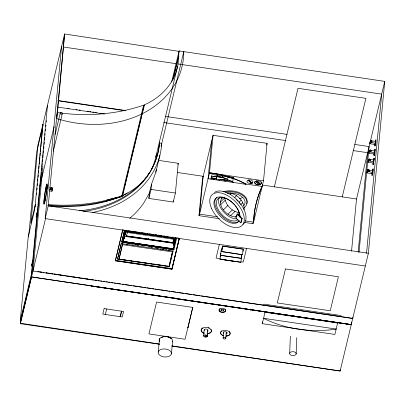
<?xml version="1.0" encoding="UTF-8"?>
<svg xmlns="http://www.w3.org/2000/svg" width="405" height="405" viewBox="0 0 405 405"><rect width="100%" height="100%" fill="white"/><g stroke="black" fill="none" stroke-linecap="round" stroke-linejoin="round"><path stroke-width="0.61" d="M124.573 238.155L124.208 238.099C124.396 237.781 123.738 239.147 124.522 238.368L124.588 238.034L124.482 238.763L124.872 235.037L125.454 233.457L125.125 233.407L124.507 234.981L124.861 235.032L124.548 234.976L125.125 233.407M174.023 244.843L173.998 245.091M289.707 353.271L290.339 336.266M296.161 353.985A3.265 1.959 2.1 0 0 291.721 351.778A3.265 1.959 2.1 0 0 290.917 355.119A3.265 1.959 2.1 0 0 296.161 353.985L296.774 337.608M373.319 163.828L373.334 164.805L374.311 158.218L372.97 164.749L373.02 163.088M373.962 159.14L373.947 158.163L373.506 159.793M374.185 154.816C374.088 159.514 376.149 144.357 374.736 150.837M47.223 186.639L47.213 185.632L46.231 192.218L47.157 187.328M178.995 51.369L64.613 33.98L38.004 144.798L30.866 223.327L35.422 204.363M36.516 194.344L36.627 193.089M36.916 189.945L37.088 188.062M37.316 185.551L37.483 183.662M37.716 181.151L37.883 179.268M38.055 177.38L38.283 174.869M38.455 172.986L38.683 170.47M38.855 168.586L39.083 166.075M39.255 164.187L39.482 161.676M39.599 160.421L39.882 157.277M39.999 156.021L40.282 152.882M40.399 151.627L40.682 148.483M40.799 147.228L42.854 124.608L43.219 124.664M179.319 238.464L171.943 269.198L115.359 260.82L122.786 229.6M173.168 250.781L169.401 266.657L117.551 259.139L117.577 258.851L126.325 260.116M119.05 259.129L122.609 243.769L119.05 259.129L169.077 266.379L172.631 251.019L169.077 266.379M117.551 259.139L121.318 243.268L117.723 258.248M121.713 242.109L124.345 231.139L176.56 238.702L176.585 238.413L173.927 249.677L121.713 242.109L124.37 230.845M122.938 242.332L125.444 231.361L175.831 238.661L175.755 239.542L173.33 249.632L122.938 242.332L125.444 231.361L124.441 234.06M173.33 249.632L174.211 245.415M171.943 269.198L179.233 238.418M173.927 249.677L173.953 249.384M50.691 189.494L50.807 188.203L51.41 187.454L51.921 187.53L52.412 188.441L52.296 189.727L50.691 189.494L51.41 187.454M52.296 189.727L51.921 187.53M372.478 172.388L372.646 170.632L367.537 169.877L367.051 172.95L372.165 173.704L372.478 172.388L367.391 171.386L367.512 170.095L368.449 169.69L368.96 169.766L368.995 171.619L368.96 169.766M373.526 161.727L373.693 159.97L368.58 159.211L368.099 162.284L373.207 163.043L373.526 161.727L368.439 160.719L368.56 159.433L369.497 159.028L370.008 159.104L370.043 160.957L370.008 159.104M374.392 152.71L374.559 150.954L369.451 150.199L368.965 153.272L374.078 154.027L374.392 152.71L369.304 151.708L369.426 150.417L370.362 150.017L370.874 150.088L370.909 151.941L370.874 150.088M370.221 142.165L370.337 140.879L371.279 140.474L371.785 140.55L371.825 142.403L370.221 142.165L371.279 140.474M367.391 171.386L368.449 169.69M368.439 160.719L369.497 159.028M369.304 151.708L370.362 150.017M371.825 142.403L371.785 140.55M337.694 322.562L334.879 334.429L262.288 323.681L262.46 321.884M373.886 154.077C373.613 159.661 375.729 145.284 374.372 150.781M374.797 144.534C374.524 150.118 376.645 135.741 375.288 141.244M20.25 320.841L31.367 274.539L31.732 274.59L20.614 320.897L20.25 320.841L28.309 236.221L34.106 212.083L35.032 206.697L42.854 124.608M159.6 344.291L20.351 323.676L20.614 320.897M28.735 235.649L36.739 151.657L43.072 125.277M31.975 265.614L33.088 260.273L32.719 260.218L31.555 266.146L32.552 261.974L32.921 262.03L32.491 263.817M31.367 274.539L47.491 105.3M41.482 172.221L31.509 276.934L20.351 323.676M41.604 170.966L41.902 167.822M42.024 166.566L42.322 163.428M42.439 162.172L42.682 159.661M42.859 157.773L43.158 154.634M43.279 153.379L43.517 150.868M43.699 148.984L43.937 146.468M44.115 144.585L44.358 142.074M44.535 140.191L44.773 137.68M45.016 135.164L45.132 133.908M45.431 130.769L45.552 129.514M45.851 126.37L45.973 125.115M46.271 121.976L46.388 120.72M42.925 166.44L32.952 271.092L352.725 318.436L352.846 317.176M365.315 265.999L45.178 218.604L61.55 46.732L61.914 46.783M45.178 218.604L48.236 205.856L64.613 33.98L56.913 118.655A101.047 80.058 13.5 0 0 183.784 51.627L161.038 146.367M49.521 190.907L51.951 191.266L52.437 188.193L49.683 187.783M51.951 191.266L52.437 188.193M123.186 242.119L123.277 241.491L172.196 248.731L172.155 249.141L123.186 242.119L172.155 249.141M124.158 238.312L124.446 235.604M124.522 238.368L124.831 235.143L125.454 233.457M158.33 160.34L178.23 163.286L175.4 193.033L173.239 202.029L148.858 198.42L149.475 191.894M148.858 198.42L151.014 189.424L151.516 184.153L155.834 172.201L159.889 155.307M173.143 79.071L178.58 56.416L179.101 50.934L384.75 81.38L368.378 253.252L351.257 324.572L90.983 286.036L176.099 298.293M158.239 352.006L159.519 338.56M173.239 202.029L173.355 200.789M172.105 249.358L172.196 248.731M174.003 244.559L174.256 241.876L174.919 240.19L175.249 240.241L175.38 239.193L175.051 239.142M173.937 245.177L173.927 245.47L174.297 241.765L174.919 240.19M171.381 353.95A6.657 4.035 5.4 0 0 162.344 349.069A6.657 4.035 5.4 0 0 160.704 355.914A6.657 4.035 5.4 0 0 171.381 353.95L172.601 341.116M187.996 327.093L187.93 327.797L192.724 307.4L156.583 302.049L148.934 333.917L185.075 339.268L192.805 307.228M219.475 218.71L198.982 215.673L202.409 179.658L213.055 135.331L267.077 143.329L263.508 180.812L253.591 222.117L245.516 220.922M217.576 216.786L199.564 214.118L203.138 176.641L202.773 176.585M233.584 177.42L232.662 181.445L211.121 178.256L212.017 174.525L233.553 177.714L233.584 177.42L228.106 176.61L228.076 176.904L234.895 178.899A67.458 40.905 5.4 0 1 245.997 184.042L245.972 184.331L208.104 178.727L211.704 140.955M208.104 178.727L209.456 173.102L213.055 135.331M211.121 178.256L211.152 177.962L216.295 178.721L216.948 176.418L215.541 176.398A16.428 9.958 5.4 0 0 214.144 176.448M232.662 181.445A11.953 7.244 5.4 0 1 227.463 179.445A16.023 9.715 5.4 0 0 211.405 177.071L211.435 176.777M216.948 176.418L216.265 179.015L216.847 176.418A13.461 8.161 5.4 0 1 218.7 176.524M222.618 176.094L222.284 177.486A13.461 8.161 5.4 0 0 216.822 176.707L216.847 176.418M221.834 179.187L221.722 179.825M228.076 176.904L227.18 180.63L224.006 179.562L220.553 179.653L222.831 179.456L222.861 179.162M227.18 180.63L223.449 179.197M248.133 180.417L248.832 179.936A2.956 1.792 5.4 0 1 252.29 180.736A2.956 1.792 5.4 0 1 252.244 182.928A11.229 6.809 5.4 0 1 248.832 179.936L248.807 180.23A11.229 6.809 5.4 0 0 252.219 183.217L250.994 183.703A11.335 6.875 5.4 0 0 248.133 180.417L248.807 180.23M250.994 183.703L251.692 183.222M252.219 183.217L252.274 182.635M244.311 222.385L253.003 223.671L253.125 222.431M253.732 220.654L253.849 219.414M261.022 181.85A3.331 2.02 5.4 0 1 260.263 184.224L259.519 184.771A3.331 2.02 5.4 0 1 255.282 183.845A3.331 2.02 5.4 0 1 255.823 181.227L256.537 180.974A3.331 2.02 5.4 0 1 260.774 181.901A3.331 2.02 5.4 0 1 260.233 184.518A14.909 9.042 5.4 0 0 256.537 180.974M253.591 222.117A245.455 148.832 5.4 0 1 262.156 186.432L262.187 186.138A245.455 148.832 5.4 0 0 256.223 203.118M262.248 185.52L262.364 184.28M250.579 310.336L250.695 309.091M340.24 369.816L340.124 371.02L172.014 346.128M351.54 251.181L356.511 198.997L384.75 81.38M351.494 322.051L351.241 324.719L340.124 371.02L171.811 345.865M358.152 252.168L367.629 152.695L353.368 150.584M359.022 252.33L369.102 146.564L354.841 144.453M369.876 143.729L370.362 140.656L375.47 141.416L375.303 143.173L374.99 144.489L369.876 143.729L370.362 140.656M367.537 169.877L367.051 172.95M368.58 159.211L368.099 162.284M369.451 150.199L368.965 153.272M372.165 173.704L372.276 172.535M373.263 162.456L373.587 160.405M374.078 154.027L374.245 152.27M374.99 144.489L375.101 143.319M366.515 253.409L381.687 94.127L177.795 63.939M203.624 336.003L204.221 329.857M207.157 336.19L207.451 333.183M207.568 331.978L207.745 330.171M207.274 336.363A1.848 1.124 5.6 0 0 204.859 334.935A1.848 1.124 5.6 0 0 204.257 336.813A1.848 1.124 5.6 0 0 207.274 336.363L207.871 330.217M221.064 310.665L221.383 309.349L223.57 309.673L223.256 310.989L221.064 310.665L221.181 309.491M223.256 310.989L223.368 309.82M223.114 337.952L223.722 331.71M225.793 338.408A1.367 0.83 5.6 0 0 223.99 337.37A1.367 0.83 5.6 0 0 223.58 338.762A1.367 0.83 5.6 0 0 225.793 338.408L226.4 332.161M236.849 216.771C228.379 218.224 215.197 204.915 222.699 197.291M244.078 209.749C244.909 201.725 237.426 194.137 229.782 192.962M372.068 172.955C371.248 182.26 374.038 163.423 372.458 170.459M148.473 238.722L148.448 239.193M126.249 235.907L172.798 242.656L174.064 239.031M127.676 232.09L126.132 236.216L173.234 243.046L173.32 242.347M174.707 241.233L174.626 241.932L174.256 241.876M174.297 241.765L174.656 241.82L175.38 239.193L174.656 241.82L174.368 244.944L174.003 244.888M123.778 238.337C123.707 239.299 123.905 237.284 123.839 238.251M174.474 240.717L174.342 241.765L174.666 241.81L175.38 239.193M174.302 245.227L174.277 245.546L174.358 244.893M155.834 172.201L156.3 169.214M373.233 161.438L373.364 160.588M241.785 254.629L241.183 258.38L220.376 255.297L221.297 249.834M241.309 256.77L241.704 256.699L240.793 262.268L219.986 259.185L220.907 253.722M242.833 251.363L243.359 249.166L242.448 254.735L221.631 251.551L222.553 246.088L243.359 249.166L222.553 246.088L221.763 249.379M221.641 251.657L222.558 246.194M241.476 256.066L241.785 254.436M262.288 323.681L265.103 311.815M39.832 185.991L54.093 126.593M56.442 116.797L57.475 112.509L62.405 113.238A162.385 128.653 13.5 0 0 143.608 105.189L144.205 105.411L144.175 104.935A76.894 60.922 13.5 0 0 178.58 56.416C179.84 55.946 177.436 55.617 178.58 56.416M55.146 134.359L60.289 112.924M36.673 215.531L37.776 210.924L37.412 210.868L36.136 217.232L37.245 212.625L37.609 212.681L37.057 214.984M53.293 151.207L62.405 113.238M45.542 218.66L20.392 323.236L159.297 343.997M106.211 201.123L106.424 200.247L116.286 197.599L116.073 198.475M121.642 196.693L143.608 105.189M122.563 194.957L123.889 189.444M124.183 188.219L125.504 182.706M125.798 181.481L128.739 169.234M129.033 168.009L130.354 162.501M131.088 159.438L132.415 153.925M132.708 152.7L133.589 149.03M133.883 147.805L135.65 140.454M135.943 139.229L137.265 133.721M137.558 132.496L138.439 128.82M138.738 127.595L140.5 120.245M140.793 119.024L143.294 108.611M143.588 107.386L144.175 104.935M121.844 195.742L121.809 196.278L122.573 195.848L144.332 105.219M115.359 260.82L122.75 229.969L126.481 230.511M105.351 314.457L106.667 308.969M123.277 241.491L172.14 248.953M171.649 81.972L179.101 50.934M173.046 79.097L178.489 56.442M155.788 157.074L177.547 66.445M83.374 211.41A102.905 81.532 13.5 0 0 159.423 143.006L159.686 141.907A102.905 81.532 13.5 0 1 151.49 169.138M149.359 193.15L151.516 184.153M120.062 316.654L121.373 311.187M120.422 316.725L121.743 311.222M177.947 164.486L178.23 163.286M174.342 244.858L175.831 238.661M171.968 268.905L179.349 238.17M176.089 298.409L176.023 298.774L351.241 324.719L31.509 276.934L351.257 324.572M198.982 215.673L199.706 212.655M199.564 214.118L208.135 178.433M216.822 176.707L217.161 175.284M219.348 244.392L216.083 257.995A89.475 54.255 5.4 0 0 219.956 258.896M220.128 256.816L220.897 253.616M266.672 145.02L267.077 143.329M246.549 248.417L243.284 262.025A89.475 54.255 5.4 0 1 240.98 261.883M253.003 223.671L253.586 221.257M274.352 186.837L298.009 88.305L365.902 98.359L342.25 196.886M263.66 305.248L263.923 304.155L340.944 315.556L340.681 316.654M237.041 214.118L236.059 218.143L240.691 222.821L241.243 222.482L242.225 218.462L237.593 213.784L237.041 214.118L241.674 218.796L240.691 222.821M216.265 179.015L216.923 176.676A16.428 9.958 5.4 0 1 221.135 177.223L222.497 177.537A16.428 9.958 5.4 0 1 227.463 179.445M241.183 258.38L241.714 256.805M124.527 233.361L125.327 231.199M174.307 242.322L175.517 239.051M175.638 239.188L174.099 243.349L124.269 236.307M172.798 242.656L174.023 239.38M174.671 238.97L173.274 242.696L126.795 235.958M173.234 243.046L174.626 239.32M173.553 245.44L173.654 244.716L173.548 245.44M238.808 215.652L239.684 214.053M149.658 192.623L143.583 203.275A105.401 83.511 13.5 0 1 129.727 218.33M376.017 139.771L375.83 142.975L375.076 146.134M373.187 168.991C373.633 169.067 372.413 176.732 372.241 175.021M220.285 202.262L224.679 197.964C225.762 205.127 231.974 211.633 239.193 212.671M230.207 194.481L231.523 193.19M220.735 204.672L225.124 200.369M234.404 197.858L236.601 195.706M223.469 209.81L227.863 205.512M238.915 202.277L241.112 200.126M227.98 214.23L232.374 209.927M240.565 204.839L242.762 202.692M230.536 215.779L234.93 211.481M243.42 208.535L244.296 207.674M235.381 217.05L237.138 215.328M238.018 214.468L239.775 212.746M149.86 239.385L148.412 239.127L148.762 238.955M221.378 198.582L222.846 197.559M241.674 218.796L242.225 218.462M122.447 196.04L109.806 200.414L103.234 202.176A140.824 111.572 13.5 0 1 47.805 205.75M121.085 196.876L108.96 200.475L95.803 203.305A162.385 128.653 13.5 0 1 61.479 206.074L48.043 205.472M227.731 193.165L228.714 192.977M122.371 196.076L121.849 195.817L115.577 197.827L102.642 201.133A162.385 128.653 13.5 0 1 48.256 204.606M220.553 179.653L221.667 179.486M216.923 176.712L215.511 176.686A16.428 9.958 5.4 0 0 211.405 177.071M222.831 179.456L224.006 179.562M171.598 242.524L173.461 242.787M127.727 230.693L132.081 231.321M133.321 231.503L140.165 232.495M141.411 232.673L145.765 233.305M147.005 233.482L148.25 233.665M149.496 233.847L151.359 234.115M152.604 234.298L153.849 234.475M155.09 234.657L156.958 234.925M158.203 235.108L159.443 235.29M160.689 235.467L161.934 235.649M163.797 235.918L165.043 236.1M166.288 236.277L168.151 236.55M171.882 237.092L173.127 237.269M174.995 237.543L176.236 237.72M177.481 237.902L178.727 238.079M125.616 231.022L126.856 231.204M131.21 231.837L132.455 232.014M136.804 232.647L138.049 232.824M142.398 233.457L143.643 233.634M147.992 234.267L149.237 234.449M151.1 234.718L152.346 234.9M159.18 235.887L160.426 236.069M164.779 236.697L166.02 236.879M170.373 237.512L171.614 237.689M125.363 232.237L175.755 239.542M131.255 236.277L132.496 236.459M159.185 240.327L160.426 240.504M123.019 241.451L173.411 248.756M121.738 241.815L123.601 242.089M132.926 243.435L134.171 243.618M138.52 244.25L139.765 244.428M141.006 244.61L142.251 244.787M144.114 245.06L145.36 245.238M146.6 245.42L147.845 245.602M149.708 245.87L150.954 246.048M152.199 246.23L153.439 246.412M154.685 246.589L156.548 246.863M157.793 247.04L159.033 247.222M160.279 247.399L162.142 247.673M126.314 243.992L127.565 244.174M131.939 244.807L133.189 244.99M137.558 245.622L138.809 245.805M151.303 247.612L152.553 247.794M156.927 248.427L158.173 248.609M160.051 248.883L161.296 249.06M162.547 249.242L163.797 249.424M165.67 249.698L166.921 249.875M168.171 250.057L169.422 250.239M121.292 243.562L173.143 251.075M122.528 244.645L172.55 251.895M127.57 260.299L131.944 260.931M133.194 261.114L151.936 263.827M153.186 264.009L165.68 265.817M166.931 265.999L168.804 266.272M115.405 260.334L172.003 268.535M63.165 46.97L176.043 63.681M371.238 140.884L371.75 140.96M370.337 140.879L371.942 141.112M370.195 142.413L375.303 143.173M58.679 100.607L125.408 110.484M165.21 116.377L286.942 134.399M58.031 100.805L125.383 110.778M370.327 150.422L370.833 150.498M67.812 108.307L69.058 108.494M75.917 109.507L77.163 109.694M79.036 109.973L80.281 110.155M87.141 111.172L88.391 111.355M89.637 111.542L90.887 111.724M92.755 112.003L94.006 112.185M95.251 112.372L96.496 112.555M100.865 113.203L102.111 113.385M163.736 122.512L285.469 140.535M57.804 107.122L104.576 114.048M369.456 159.438L369.967 159.509M368.413 170.1L368.925 170.176M367.512 170.095L369.117 170.333M159.423 143.006L161.762 143.35A105.401 83.511 13.5 0 1 92.578 212.483M38.004 144.798L38.369 144.853M263.508 180.812L209.481 172.814A67.458 40.905 5.4 0 1 225.732 175.922L229.868 177.157M177.324 172.469L203.614 176.362M262.46 185.075L356.511 198.997M210.615 178.802L211.856 178.985M213.101 179.167L214.341 179.354M218.685 179.997L219.925 180.179M224.274 180.822L225.514 181.01M232.343 182.017L233.584 182.204M245.997 184.042L262.156 186.432M151.014 189.424L175.4 193.033M51.374 187.864L51.88 187.935M49.516 189.54L52.27 189.95M48.236 205.856L368.378 253.252M35.032 206.697L35.397 206.752M34.349 209.552L34.714 209.603M124.462 235.092L124.831 235.143M221.631 251.551L242.448 254.735M241.172 258.274L220.376 255.297M28.309 236.221L28.674 236.277M115.374 260.704L171.953 269.077M31.722 264.389L32.086 264.44M264.997 312.265L337.588 323.008M37.984 271.547L39.239 271.735M40.49 271.922L41.74 272.104M46.119 272.757L47.37 272.945M48.625 273.132L49.876 273.319M51.754 273.598L53.004 273.785M54.255 273.972L55.505 274.155M56.756 274.342L58.011 274.529M59.884 274.808L61.14 274.995M62.39 275.182L63.641 275.37M68.02 276.023L69.27 276.21M70.526 276.392L71.776 276.58M73.654 276.858L74.905 277.045M76.155 277.233L77.406 277.42M78.656 277.607L79.912 277.795M81.79 278.073L83.04 278.26M84.291 278.448L85.541 278.63M86.791 278.817L88.047 279.005M89.92 279.283L91.176 279.47M92.426 279.658L93.676 279.845M94.927 280.032L96.805 280.311M98.056 280.498L99.306 280.68M100.561 280.867L101.812 281.055M103.062 281.242L104.941 281.521M106.191 281.708L107.441 281.895M108.692 282.083L109.947 282.265M111.198 282.452L113.076 282.736M114.326 282.918L115.577 283.105M116.827 283.292L120.584 283.854M122.462 284.133L123.712 284.32M124.963 284.502L129.342 285.155M130.592 285.343L131.848 285.53M133.098 285.717L137.477 286.37M138.728 286.558L142.484 287.115M143.734 287.302L145.613 287.58M146.863 287.768L151.242 288.421M152.493 288.608L153.748 288.79M154.999 288.978L156.249 289.165M157.499 289.352L159.378 289.631M160.628 289.818L164.384 290.375M165.635 290.562L167.513 290.846M168.763 291.028L170.014 291.215M171.264 291.403L175.648 292.056M176.899 292.243L178.149 292.43M179.4 292.613L183.779 293.266M185.034 293.453L191.914 294.481M193.165 294.668L200.05 295.69M201.3 295.878L352.725 318.436M37.938 271.558L39.174 271.75M40.414 271.937L41.654 272.13M42.895 272.317L44.13 272.509M45.993 272.793L47.228 272.98M48.468 273.173L52.807 273.836M54.042 274.023L55.282 274.215M56.523 274.403L92.456 279.901M240.793 262.268L219.986 259.185M149.197 172.93A102.905 81.532 13.5 0 1 147.774 175.036M146.347 176.99A102.905 81.532 13.5 0 1 144.453 179.39M143.664 180.331A102.905 81.532 13.5 0 1 79.274 210.772M159.448 341.79A6.9 4.187 5.6 0 1 165.275 336.514A6.9 4.187 5.6 0 1 172.687 341.86M223.484 335.846A4.809 2.916 5.6 0 1 221.854 331.057A4.809 2.916 5.6 0 1 229.63 332.206A4.809 2.916 5.6 0 1 225.939 336.206M204.069 333.381A5.179 3.139 5.6 0 1 202.535 328.263A5.179 3.139 5.6 0 1 210.828 329.467A5.179 3.139 5.6 0 1 207.142 333.826M127.195 192.947A100.698 79.78 13.5 0 1 122.558 195.924M156.33 153.976A76.894 60.922 13.5 0 1 122.416 195.569M229.22 331.452A4.809 2.916 5.6 0 1 225.97 335.912M223.509 335.553A4.809 2.916 5.6 0 1 221.611 330.941M223.661 333.269A1.848 1.124 5.6 0 1 224.572 331.761A1.848 1.124 5.6 0 1 227.043 332.601A1.848 1.124 5.6 0 1 225.701 333.963M210.99 329.346A5.179 3.139 5.6 0 1 207.173 333.533M204.095 333.087A5.179 3.139 5.6 0 1 203.001 327.746M208.094 327.529A5.179 3.139 5.6 0 1 209.284 327.984M204.292 330.445A1.848 1.124 5.6 0 1 206.145 329.068A1.848 1.124 5.6 0 1 207.694 330.779M225.58 309.865A3.331 2.02 5.6 0 1 221.439 312.042A3.331 2.02 5.6 0 1 220.057 308.554M224.75 308.899A3.331 2.02 5.6 0 1 225.261 309.354M251.024 183.409A2.956 1.792 5.4 0 1 247.354 182.402A2.956 1.792 5.4 0 1 248.159 180.129A11.335 6.875 5.4 0 1 250.892 183.111M253.621 221.824A245.455 148.832 5.4 0 1 256.076 203.71M256.962 180.939A14.909 9.042 5.4 0 1 260.263 184.224M209.456 173.102A67.458 40.905 5.4 0 1 225.706 176.215L234.865 179.192A67.458 40.905 5.4 0 1 245.972 184.331M259.519 184.771A14.909 9.042 5.4 0 1 255.823 181.227M258.4 183.678A14.909 9.042 5.4 0 0 259.544 184.477A3.331 2.02 5.4 0 1 255.575 183.779A3.331 2.02 5.4 0 1 255.282 181.303M257.712 183.111A14.909 9.042 5.4 0 1 256.289 181.582M223.064 191.752A15.906 9.644 5.4 0 1 240.666 193.281A15.906 9.644 5.4 0 1 246.691 203.74M214.498 192.461A21.455 11.927 45.6 0 1 238.469 201.31A21.455 11.927 45.6 0 1 243.056 224.355M239.309 220.563A16.276 9.052 45.6 0 1 217.941 213.389A16.276 9.052 45.6 0 1 222.041 197.068A16.276 9.052 45.6 0 1 240.104 217.389M239.071 221.095A16.276 9.052 45.6 0 1 221.074 215.227A16.276 9.052 45.6 0 1 216.726 197.443M238.024 219.54A14.423 8.024 45.6 0 1 221.864 214.569A14.423 8.024 45.6 0 1 218.209 198.607A14.423 8.024 45.6 0 1 234.637 204.748M235.432 205.705A14.423 8.024 45.6 0 1 237.462 208.722M237.735 209.228A14.423 8.024 45.6 0 1 239.487 215.971M242.19 197.63A13.886 8.419 5.4 0 1 239.37 198.84M225.094 192.102A15.906 9.644 5.4 0 1 243.537 196.055A15.906 9.644 5.4 0 1 244.23 207.689M227.342 193.094A13.886 8.419 5.4 0 1 241.729 196.572A13.886 8.419 5.4 0 1 243.759 205.76M236.667 218.842A14.423 8.024 45.6 0 1 222.851 211.045A14.423 8.024 45.6 0 1 219.318 197.67M236.145 199.498A20.711 11.517 45.6 0 1 237.826 201.214M239.016 202.576A20.711 11.517 45.6 0 1 239.76 203.502M161.463 337.532A6.288 3.812 5.6 0 1 171.356 338.772M238.11 261.655A89.475 54.255 5.4 0 1 220.512 259.018M47.091 186.832L46.945 188.507L47.223 186.285L47.091 186.832M46.646 188.7L46.479 190.456L46.909 187.601L46.646 188.7M104.115 308.585L102.794 314.093L122.244 316.999L123.566 311.496L104.115 308.585M285.474 268.925L277.309 302.94L330.242 310.777L338.408 276.762L285.474 268.925M336.155 329.057L263.564 318.31A77.75 47.142 5.4 0 0 336.155 329.057M60.492 113.815A1.109 0.881 13.5 0 0 62.365 113.694A1.109 0.881 13.5 0 0 61.125 112.418A1.109 0.881 13.5 0 0 60.492 113.815M219.94 311.708A3.331 2.02 5.6 0 0 225.519 311.202A3.331 2.02 5.6 0 0 221.53 308.433A3.331 2.02 5.6 0 0 219.94 311.708M205.107 336.509A1.185 0.719 5.6 0 0 207.102 336.373A1.185 0.719 5.6 0 0 205.735 335.36A1.185 0.719 5.6 0 0 205.107 336.509M45.249 199.792A10.358 0.704 -81.6 0 0 47.061 183.829A10.358 0.704 -81.6 0 0 44.206 198.526A10.358 0.704 -81.6 0 0 45.249 199.792M45.051 200.45A9.619 0.653 -81.6 0 0 47.015 184.751A9.619 0.653 -81.6 0 0 44.449 196.936A9.619 0.653 -81.6 0 0 45.051 200.45M211.486 208.302A21.455 11.927 45.6 0 0 241.299 226.076A21.455 11.927 45.6 0 0 228.273 196.005A21.455 11.927 45.6 0 0 211.486 208.302"/></g></svg>
